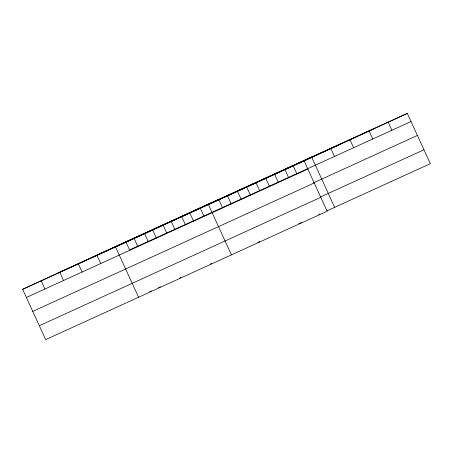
<?xml version="1.0" encoding="UTF-8"?>
<svg xmlns="http://www.w3.org/2000/svg" width="453" height="453" viewBox="0 0 453 453"><rect width="100%" height="100%" fill="white"/><g stroke="black" fill="none" stroke-linecap="round" stroke-linejoin="round"><path stroke-width="0.68" d="M407.315 113.38L304.116 160.911L327.145 211.217L45.685 339.62L22.65 289.314L125.855 241.783L407.315 113.38L430.35 163.686L326.964 210.855M91.795 257.468L373.261 129.065M56.704 273.629L338.17 145.226M22.65 289.314L304.116 160.911M411.047 121.529L129.586 249.931L125.855 241.783M26.382 297.462L307.847 169.06M313.391 182.899L417.417 135.441M32.752 311.375L314.212 182.972M320.594 196.942L423.98 149.779M39.315 325.707L320.775 197.304M149.53 291.8L151.449 290.922M158.493 287.706L160.419 286.828M179.631 278.063L180.917 277.479M210.379 264.037L211.664 263.453M257.785 242.412L259.705 241.534M298.782 223.708L301.341 222.542M318.64 214.648L319.92 214.065M388.176 122.112L391.907 130.26M369.036 130.843L372.768 138.992M349.897 139.575L353.629 147.723M330.758 148.307L334.49 156.455M334.654 207.344L311.619 157.038L208.414 204.563L231.449 254.875M293.04 165.509L296.772 173.663M284.977 169.643L288.708 177.791M274.467 173.986L278.199 182.134M265.837 178.374L269.563 186.523M255.888 182.457L259.62 190.611M246.692 187.106L250.424 195.254M237.31 190.934L241.041 199.082M227.553 195.838L231.285 203.986M222.468 207.559L218.737 199.411L115.532 246.936L138.567 297.247M200.158 207.882L203.89 216.036M189.841 213.04L193.573 221.189M181.585 216.358L185.317 224.507M171.262 221.517L174.994 229.665M163.006 224.83L166.738 232.984M152.684 229.988L156.415 238.142M144.428 233.306L148.159 241.455M134.111 238.465L137.842 246.613M96.959 255.413L100.691 263.561M78.38 263.889L82.112 272.038M59.802 272.361L63.533 280.515M41.229 280.837L44.96 288.986"/></g></svg>
